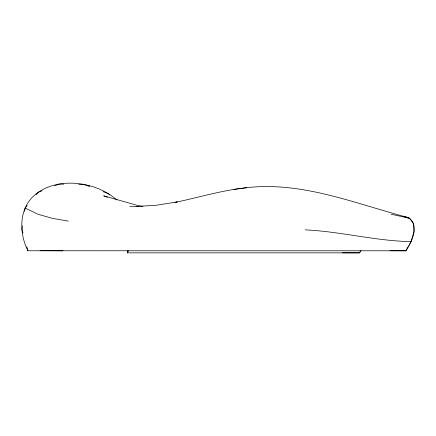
<?xml version="1.0" encoding="UTF-8"?>
<svg xmlns="http://www.w3.org/2000/svg" width="436" height="436" viewBox="0 0 436 436"><rect width="100%" height="100%" fill="white"/><g stroke="black" fill="none" stroke-linecap="round" stroke-linejoin="round"><path stroke-width="0.65" d="M22.421 225.815L21.914 229.102L23.004 233.042M24.634 211.335L25.141 208.048L27.255 205.503M360.256 251.398L359.537 252.853L127.252 252.853L127.999 250.264M408.788 245.632L411.044 241.62L413.928 231.832L413.535 223.57L409.54 218.24L391.174 214.256M408.145 246.776L405.883 250.787L27.904 250.765A53.928 48.02 -89.8 0 1 24.329 241.876C19.582 226.753 21.01 208.201 32.902 196.68C44.815 185.224 62.408 181.807 78.398 183.6A93.587 83.734 85.1 0 1 89.14 185.616M361.046 250.596L359.547 252.842L342.342 252.853M127.252 252.853L128.446 251.196M36.128 194.838L38.243 192.298L42.03 190.805M54.658 185.834L59.078 184.096L63.792 184.161M406.194 217.014C353.623 203.056 300.677 180.891 245.141 187.883C221.357 190.483 198.418 197.524 175.07 202.402L177.239 201.917L156.055 205.291L136.076 206.446L138.948 206.511L129.732 206.244M233.369 189.48L246.547 187.703M390.073 250.755L405.883 250.787C411.726 241.947 419.628 226.17 409.072 217.989A80.295 26.596 -53.9 0 0 405.093 216.866A83.14 27.539 -53.9 0 0 403.927 216.806M78.594 184.368L83.979 184.444L89.718 186.608M411.044 241.62C375.456 240.977 340.723 231.505 305.162 229.87M68.354 221.085L52.56 218.392L37.992 214.256L25.141 208.048M407.022 217.787L409.54 218.24M142.97 206.501L137.858 205.514L103.714 195.846L107.529 197.241M89.14 185.6C99.245 188.292 108.984 192.93 116.794 199.966M103.103 191.655L108.199 193.579L109.638 194.99M26.803 246.831L27.888 250.771M63.007 250.809A388.89 0.916 0.2 0 1 40.079 250.667"/></g></svg>
